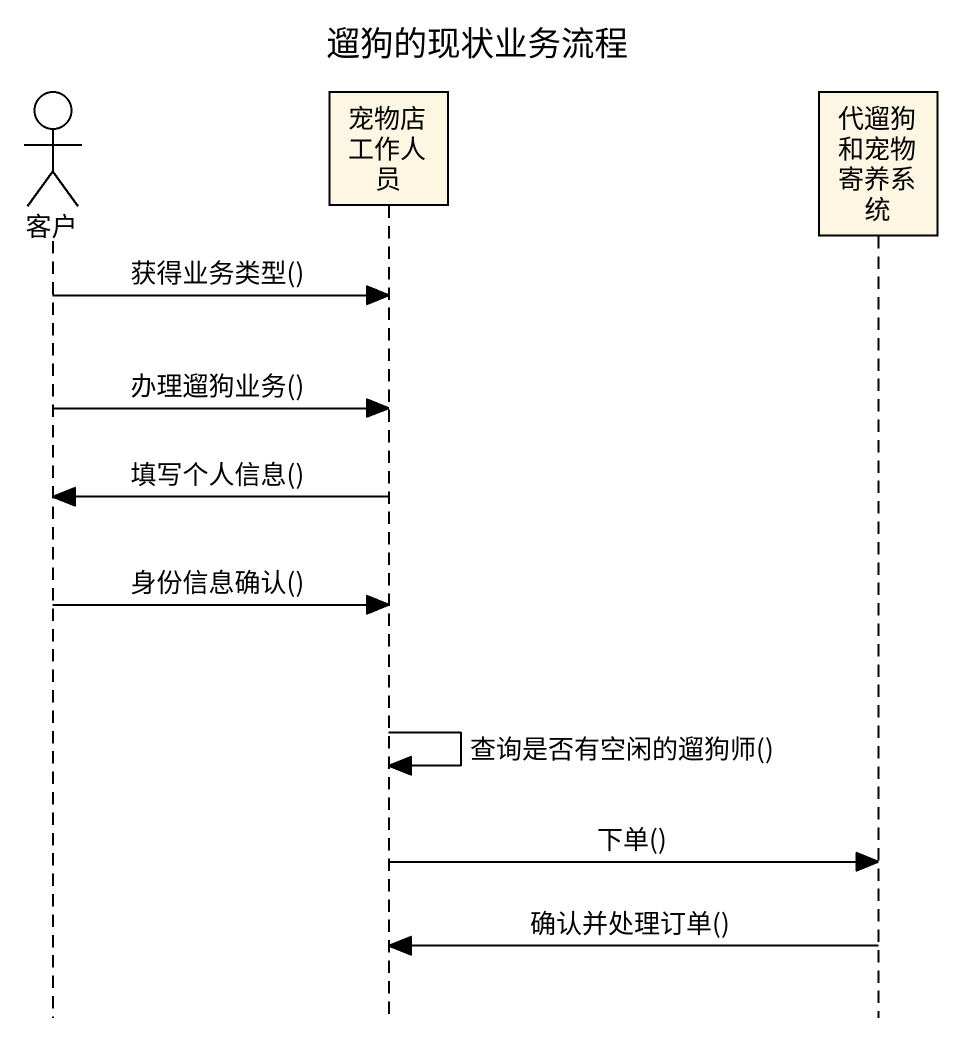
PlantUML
@startuml
title 遛狗的现状业务流程
hide footbox
actor 客户
participant 宠物店工作人员
participant 代遛狗和宠物寄养系统

客户 -> 宠物店工作人员 : 获得业务类型()
客户 -> 宠物店工作人员 : 办理遛狗业务()
宠物店工作人员 -> 客户 : 填写个人信息()
客户 -> 宠物店工作人员 : 身份信息确认()
宠物店工作人员 -> 宠物店工作人员 : 查询是否有空闲的遛狗师()
宠物店工作人员 -> 代遛狗和宠物寄养系统 : 下单()
代遛狗和宠物寄养系统 -> 宠物店工作人员 : 确认并处理订单()
@enduml
